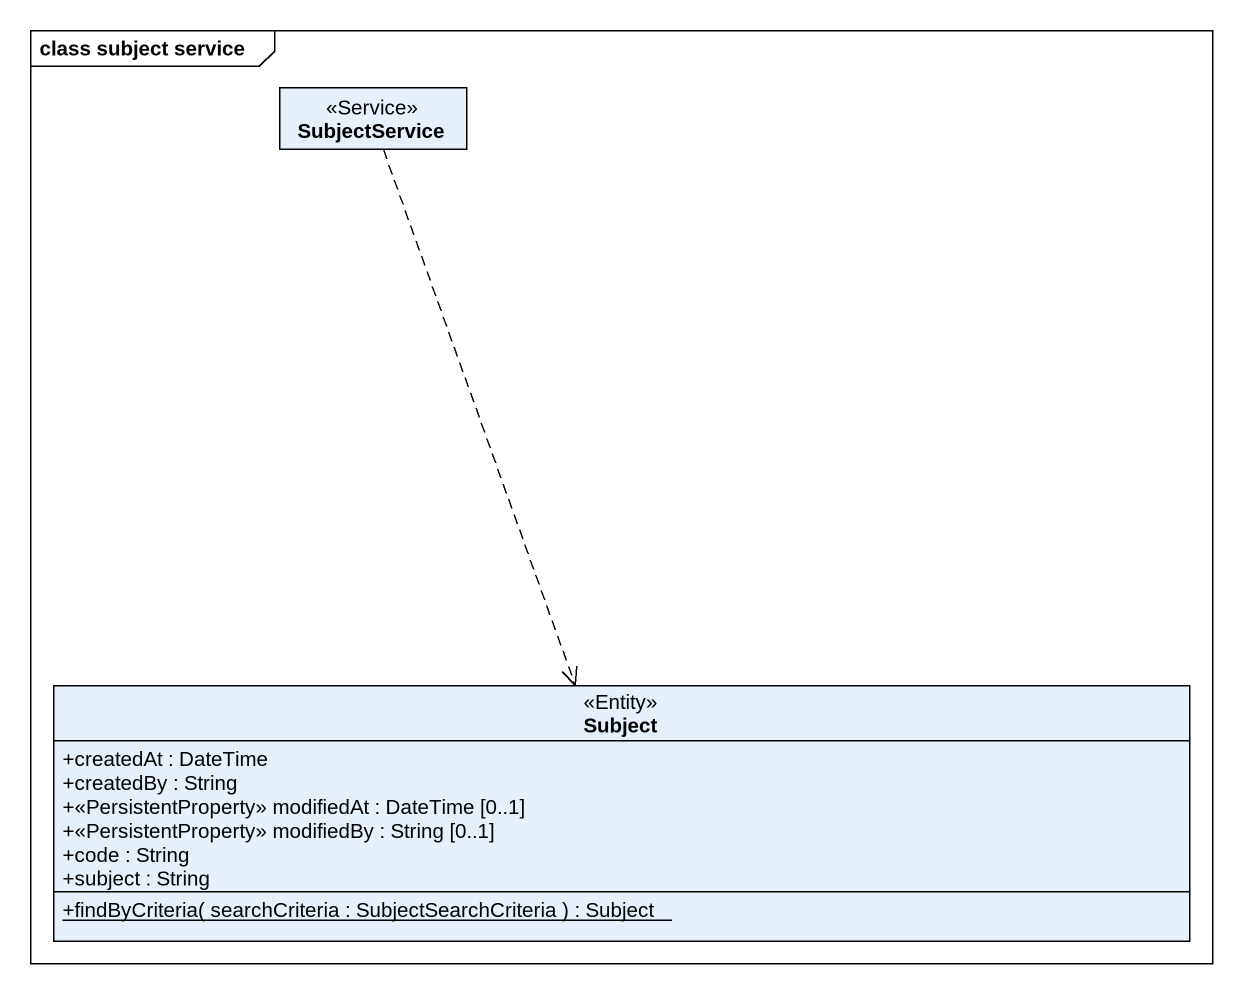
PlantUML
@startuml
mainframe class subject service
hide circle
hide empty members
skinparam classAttributeIconSize 0
class SubjectService <<Service>>
class Subject <<Entity>> {
  +createdAt : DateTime
  +createdBy : String
  +<<PersistentProperty>> modifiedAt : DateTime [0..1]
  +<<PersistentProperty>> modifiedBy : String [0..1]
  +code : String
  +subject : String
  {static} +findByCriteria( searchCriteria : SubjectSearchCriteria ) : Subject
}
SubjectService ..> Subject
@enduml
